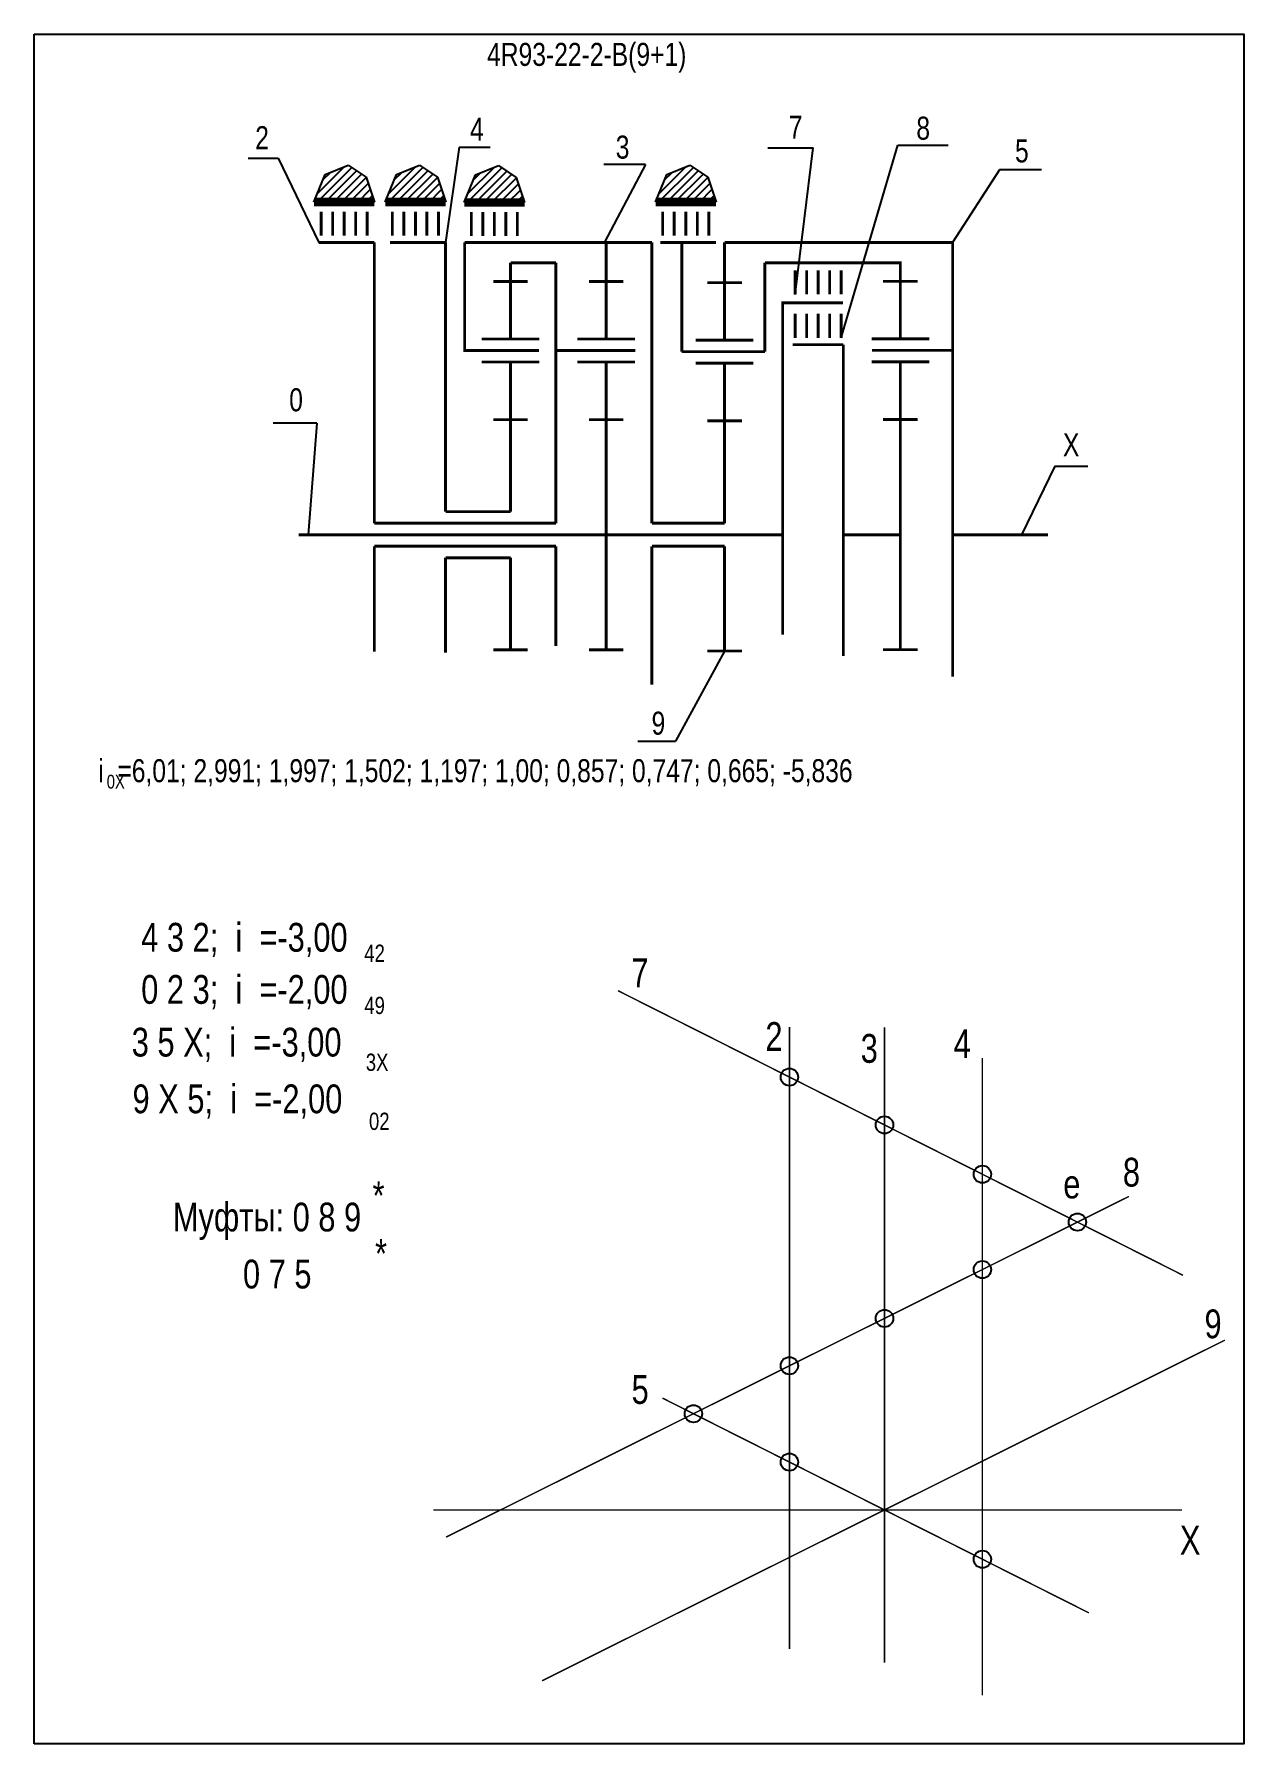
# Model space of a CAD drawing. Extents: x -352 to -142, y 153 to 450.
import ezdxf

# ---------------------------------------------------------------- set-up
doc = ezdxf.new("R2010")
doc.units = 0
doc.header["$LTSCALE"] = 15
doc.layers.get('DEFPOINTS').update_dxf_attribs({"linetype": 'CONTINUOUS'})
doc.layers.add('DIM', color=92, linetype='CONTINUOUS')
doc.layers.add('MAIN', color=5, linetype='CONTINUOUS')
doc.styles.add('AMK', font='amk.shx', dxfattribs={"width": 0.8})

msp = doc.modelspace()

# ---------------------------------------------------------------- hatches: boundary and pattern name
at = {"layer": 'DIM'}
h = msp.add_hatch(dxfattribs=at)
h.set_pattern_fill('_USER', color=0, angle=45, style=0, pattern_type=0)
h.set_pattern_definition([(45, (-51.6161, -4.9971), (-0.7071068, 0.7071068), [])])
h.paths.add_polyline_path([(-301.91, 425.52), (-303.86, 420.7), (-293.36, 420.7), (-294.81, 425.02), (-297.92, 427.14)])
h = msp.add_hatch(dxfattribs=at)
h.set_pattern_fill('_USER', color=0, angle=45, style=0, pattern_type=0)
h.set_pattern_definition([(45, (-39.241, -4.9971), (-0.7071068, 0.7071068), [])])
h.paths.add_polyline_path([(-289.54, 425.52), (-291.48, 420.7), (-280.98, 420.7), (-282.43, 425.02), (-285.55, 427.14)])
h = msp.add_hatch(dxfattribs=at)
h.set_pattern_fill('_USER', color=0, angle=45, style=0, pattern_type=0)
h.set_pattern_definition([(45, (-25.5428, -5.0666), (-0.7071068, 0.7071068), [])])
h.paths.add_polyline_path([(-275.84, 425.45), (-277.78, 420.63), (-267.29, 420.63), (-268.74, 424.95), (-271.85, 427.07)])
h = msp.add_hatch(dxfattribs=at)
h.set_pattern_fill('_USER', color=0, angle=45, style=0, pattern_type=0)
h.set_pattern_definition([(45, (7.6945, -4.9971), (-0.7071068, 0.7071068), [])])
h.paths.add_polyline_path([(-242.6, 425.52), (-244.55, 420.7), (-234.05, 420.7), (-235.5, 425.02), (-238.61, 427.14)])

# ---------------------------------------------------------------- linework, layer by layer
at = {"layer": 'DEFPOINTS', "const_width": 0.25}
for points in [[(-152.99, 234.26), (-251.08, 283.7)], [(-221.31, 169.35), (-221.31, 277.39)], [(-204.81, 166.99), (-204.81, 277.35)], [(-187.81, 161.3), (-187.81, 271.99)], [(-280.93, 188.77), (-162.39, 247.95)], [(-169.32, 175.61), (-243.37, 212.93)], [(-283.13, 193.5), (-153.13, 193.5)]]:
    msp.add_lwpolyline(points, dxfattribs=at)
at = {"layer": 'DEFPOINTS', "color": 1, "const_width": 0.25}
msp.add_lwpolyline([(-264.26, 163.82), (-145.72, 222.99)], dxfattribs=at)
at = {"layer": 'DEFPOINTS'}
for centre in [(-221.31, 268.69), (-204.81, 260.38), (-187.81, 251.81), (-171.31, 243.5), (-187.81, 235.26), (-204.81, 226.77), (-221.31, 218.54), (-237.98, 210.21), (-221.31, 201.81), (-187.81, 184.93)]:
    msp.add_circle(centre, 1.51, dxfattribs=at)
at = {"layer": 'DIM', "color": 0}
for p, q in [((-315.27, 428.35), (-310.08, 428.35)), ((-310.08, 428.35), (-303.02, 413.69)), ((-278.63, 430.25), (-281.02, 413.69)), ((-278.63, 430.25), (-273.29, 430.25)), ((-225.05, 430.12), (-217.22, 430.12)), ((-220.32, 404.67), (-217.22, 430.12)), ((-212.32, 397.11), (-202.47, 430.58)), ((-202.47, 430.58), (-193.77, 430.58)), ((-303.86, 420.7), (-301.91, 425.52)), ((-301.91, 425.52), (-297.92, 427.14)), ((-297.92, 427.14), (-294.81, 425.02)), ((-294.81, 425.02), (-293.36, 420.7)), ((-291.48, 420.7), (-289.54, 425.52)), ((-289.54, 425.52), (-285.55, 427.14)), ((-285.55, 427.14), (-282.43, 425.02)), ((-282.43, 425.02), (-280.98, 420.7)), ((-277.78, 420.63), (-275.84, 425.45)), ((-275.84, 425.45), (-271.85, 427.07)), ((-271.85, 427.07), (-268.74, 424.95)), ((-268.74, 424.95), (-267.29, 420.63)), ((-246.28, 427.21), (-253.54, 427.21)), ((-246.28, 427.21), (-253.41, 413.71)), ((-244.55, 420.7), (-242.6, 425.52)), ((-242.6, 425.52), (-238.61, 427.14)), ((-238.61, 427.14), (-235.5, 425.02)), ((-235.5, 425.02), (-234.05, 420.7)), ((-184.84, 426.32), (-192.98, 413.69)), ((-177.58, 426.32), (-184.84, 426.32)), ((-293.39, 413.69), (-303.02, 413.69)), ((-281.02, 413.69), (-290.65, 413.69)), ((-234.08, 413.69), (-243.71, 413.69)), ((-303.34, 382.28), (-310.94, 382.28)), ((-303.34, 382.28), (-304.84, 362.91)), ((-175.21, 374.81), (-181.01, 362.91)), ((-175.21, 374.81), (-169.49, 374.81)), ((-232.57, 358.91), (-232.57, 358.91)), ((-232.57, 342.71), (-241.09, 327.05)), ((-247.66, 327.05), (-241.09, 327.05))]:
    msp.add_line(p, q, dxfattribs=at)
at = {"layer": 'DIM', "color": 0, "const_width": 0.5}
for points in [[(-293.39, 413.69), (-303.02, 413.69)], [(-293.39, 413.69), (-293.39, 364.91)], [(-281.02, 413.69), (-290.65, 413.69)], [(-281.02, 366.91), (-281.02, 413.69)], [(-274.54, 394.91), (-277.7, 394.91), (-277.7, 413.69)], [(-245.2, 413.69), (-277.7, 413.69)], [(-245.2, 413.69), (-245.2, 364.91)], [(-234.08, 413.69), (-243.71, 413.69)], [(-240, 394.71), (-240, 413.69)], [(-232.57, 413.69), (-192.98, 413.69)], [(-192.98, 413.69), (-192.98, 338.28)], [(-269.74, 410.15), (-261.87, 410.15)], [(-261.87, 410.15), (-261.87, 364.91)], [(-225.58, 410.15), (-202.05, 410.15)], [(-225.58, 410.15), (-225.58, 394.71)], [(-212.01, 403.19), (-222.49, 403.19), (-222.49, 345.54)], [(-211.96, 395.94), (-220.78, 395.94)], [(-211.96, 395.94), (-211.96, 341.82)], [(-306.52, 362.91), (-222.49, 362.91)], [(-293.39, 364.91), (-261.87, 364.91)], [(-245.2, 364.91), (-232.57, 364.91)], [(-211.96, 362.91), (-202.05, 362.91)], [(-192.98, 362.91), (-176.43, 362.91)], [(-293.39, 360.91), (-261.87, 360.91)], [(-293.39, 360.91), (-293.39, 342.57)], [(-261.87, 360.91), (-261.87, 343.56)], [(-245.2, 360.91), (-232.57, 360.91)], [(-245.2, 360.91), (-245.2, 336.87)], [(-281.02, 358.91), (-281.02, 342.42)]]:
    msp.add_lwpolyline(points, dxfattribs=at)
at = {"layer": 'DIM', "color": 0}
for points in [[(-281.02, 366.91, 0.5, 0.5, 0), (-269.74, 366.91, 0.5, 0.5, 0)], [(-281.02, 358.91, 0.5, 0.5, 0), (-269.74, 358.91, 0.5, 0.5, 0)]]:
    msp.add_lwpolyline(points, format="xyseb", dxfattribs=at)
at = {"layer": 'MAIN'}
for points in [[(-352.43, 152.87), (-352.43, 449.87)], [(-352.43, 449.87), (-142.43, 449.87), (-142.43, 152.87), (-352.43, 152.87)]]:
    msp.add_lwpolyline(points, dxfattribs=at)
at = {"layer": 'MAIN', "color": 0}
for points, const_width in [([(-303.86, 420.7), (-293.36, 420.7)], 1.5), ([(-294.62, 419.05), (-294.62, 414.85)], 0.5), ([(-291.48, 420.7), (-280.98, 420.7)], 1.5), ([(-282.25, 419.05), (-282.25, 414.85)], 0.5), ([(-277.78, 420.63), (-267.29, 420.63)], 1.5), ([(-268.55, 418.98), (-268.55, 414.78)], 0.5), ([(-244.55, 420.7), (-234.05, 420.7)], 1.5), ([(-235.31, 419.05), (-235.31, 414.85)], 0.5), ([(-253.13, 406.91), (-253.13, 413.69)], 0.5), ([(-232.57, 406.71), (-232.57, 413.69)], 0.5), ([(-269.74, 406.91), (-269.74, 410.15)], 0.5), ([(-202.05, 396.94), (-202.05, 410.39)], 0.5), ([(-269.74, 406.91), (-272.74, 406.91)], 0.5), ([(-269.74, 396.91), (-269.74, 406.91)], 0.5), ([(-269.74, 406.91), (-266.74, 406.91)], 0.5), ([(-253.13, 406.91), (-256.13, 406.91)], 0.5), ([(-253.13, 396.91), (-253.13, 406.91)], 0.5), ([(-253.13, 406.91), (-250.13, 406.91)], 0.5), ([(-232.57, 406.71), (-235.57, 406.71)], 0.5), ([(-232.57, 396.71), (-232.57, 406.71)], 0.5), ([(-232.57, 406.71), (-229.57, 406.71)], 0.5), ([(-212.32, 408.87), (-212.32, 404.67)], 0.5), ([(-202.05, 406.94), (-205.05, 406.94)], 0.5), ([(-202.05, 406.94), (-199.05, 406.94)], 0.5), ([(-212.32, 401.31), (-212.32, 397.11)], 0.5), ([(-264.8, 394.91), (-274.54, 394.91)], 0.5), ([(-248.07, 394.91), (-261.87, 394.91)], 0.5), ([(-192.98, 394.94), (-206.96, 394.94)], 0.5), ([(-269.74, 392.91), (-274.74, 392.91)], 0.5), ([(-269.74, 382.91), (-269.74, 392.91), (-264.74, 392.91)], 0.5), ([(-253.13, 392.91), (-258.13, 392.91)], 0.5), ([(-253.13, 382.91), (-253.13, 392.91), (-248.13, 392.91)], 0.5), ([(-225.58, 394.71), (-240, 394.71)], 0.5), ([(-232.57, 392.71), (-237.57, 392.71)], 0.5), ([(-232.57, 382.71), (-232.57, 392.71), (-227.57, 392.71)], 0.5), ([(-202.05, 392.94), (-207.05, 392.94)], 0.5), ([(-202.05, 382.94), (-202.05, 392.94), (-197.05, 392.94)], 0.5), ([(-269.74, 382.91), (-272.74, 382.91)], 0.5), ([(-269.74, 366.91), (-269.74, 382.91)], 0.5), ([(-269.74, 382.91), (-266.74, 382.91)], 0.5), ([(-253.13, 382.91), (-256.13, 382.91)], 0.5), ([(-253.13, 362.91), (-253.13, 382.91)], 0.5), ([(-253.13, 382.91), (-250.13, 382.91)], 0.5), ([(-202.05, 382.94), (-205.05, 382.94)], 0.5), ([(-202.05, 362.91), (-202.05, 382.94)], 0.5), ([(-202.05, 382.94), (-199.05, 382.94)], 0.5), ([(-232.57, 382.71), (-235.57, 382.71)], 0.5), ([(-232.57, 364.91), (-232.57, 382.71)], 0.5), ([(-232.57, 382.71), (-229.57, 382.71)], 0.5), ([(-253.13, 362.91), (-253.13, 342.91)], 0.5), ([(-202.05, 362.91), (-202.05, 342.94)], 0.5), ([(-232.57, 360.91), (-232.57, 342.71)], 0.5), ([(-269.74, 358.91), (-269.74, 342.91)], 0.5), ([(-269.74, 342.91), (-272.74, 342.91)], 0.5), ([(-269.74, 342.91), (-266.74, 342.91)], 0.5), ([(-253.13, 342.91), (-256.13, 342.91)], 0.5), ([(-253.13, 342.91), (-250.13, 342.91)], 0.5), ([(-232.57, 342.71), (-235.57, 342.71)], 0.5), ([(-232.57, 342.71), (-229.57, 342.71)], 0.5), ([(-202.05, 342.94), (-205.05, 342.94)], 0.5), ([(-202.05, 342.94), (-199.05, 342.94)], 0.5)]:
    msp.add_lwpolyline(points, dxfattribs=dict(at, const_width=const_width))
for points in [[(-302.62, 419.05, 0.5, 0.5, 0), (-302.62, 414.85, 0.5, 0.5, 0)], [(-300.62, 419.05, 0.5, 0.5, 0), (-300.62, 414.85, 0.5, 0.5, 0)], [(-298.62, 419.05, 0.5, 0.5, 0), (-298.62, 414.85, 0.5, 0.5, 0)], [(-296.62, 419.05, 0.5, 0.5, 0), (-296.62, 414.85, 0.5, 0.5, 0)], [(-290.25, 419.05, 0.5, 0.5, 0), (-290.25, 414.85, 0.5, 0.5, 0)], [(-288.25, 419.05, 0.5, 0.5, 0), (-288.25, 414.85, 0.5, 0.5, 0)], [(-286.25, 419.05, 0.5, 0.5, 0), (-286.25, 414.85, 0.5, 0.5, 0)], [(-284.25, 419.05, 0.5, 0.5, 0), (-284.25, 414.85, 0.5, 0.5, 0)], [(-276.55, 418.98, 0.5, 0.5, 0), (-276.55, 414.78, 0.5, 0.5, 0)], [(-274.55, 418.98, 0.5, 0.5, 0), (-274.55, 414.78, 0.5, 0.5, 0)], [(-272.55, 418.98, 0.5, 0.5, 0), (-272.55, 414.78, 0.5, 0.5, 0)], [(-270.55, 418.98, 0.5, 0.5, 0), (-270.55, 414.78, 0.5, 0.5, 0)], [(-243.33, 419.05, 0.5, 0.5, 0), (-243.33, 414.85, 0.5, 0.5, 0)], [(-241.31, 419.05, 0.5, 0.5, 0), (-241.31, 414.85, 0.5, 0.5, 0)], [(-239.31, 419.05, 0.5, 0.5, 0), (-239.31, 414.85, 0.5, 0.5, 0)], [(-237.31, 419.05, 0.5, 0.5, 0), (-237.31, 414.85, 0.5, 0.5, 0)], [(-220.32, 408.87, 0.5, 0.5, 0), (-220.32, 404.67, 0.5, 0.5, 0)], [(-218.32, 408.87, 0.5, 0.5, 0), (-218.32, 404.67, 0.5, 0.5, 0)], [(-216.32, 408.87, 0.5, 0.5, 0), (-216.32, 404.67, 0.5, 0.5, 0)], [(-214.32, 408.87, 0.5, 0.5, 0), (-214.32, 404.67, 0.5, 0.5, 0)], [(-220.32, 401.31, 0.5, 0.5, 0), (-220.32, 397.11, 0.5, 0.5, 0)], [(-218.32, 401.31, 0.5, 0.5, 0), (-218.32, 397.11, 0.5, 0.5, 0)], [(-216.32, 401.31, 0.5, 0.5, 0), (-216.32, 397.11, 0.5, 0.5, 0)], [(-214.32, 401.31, 0.5, 0.5, 0), (-214.32, 397.11, 0.5, 0.5, 0)], [(-264.74, 396.91, 0.5, 0.5, 0), (-274.74, 396.91, 0.5, 0.5, 0)], [(-248.13, 396.91, 0.5, 0.5, 0), (-258.13, 396.91, 0.5, 0.5, 0)], [(-227.57, 396.71, 0.5, 0.5, 0), (-237.57, 396.71, 0.5, 0.5, 0)], [(-197.05, 396.94, 0.5, 0.5, 0), (-207.05, 396.94, 0.5, 0.5, 0)]]:
    msp.add_lwpolyline(points, format="xyseb", dxfattribs=at)

# ---------------------------------------------------------------- texts
at = {"layer": 'DIM', "color": 0, "style": 'AMK', "width": 0.8}
for s, height, p in [('4R93-22-2-B(9+1)', 4, (-273.81, 444.36)), ('2', 4, (-314.06, 429.89)), ('4', 4, (-276.76, 431.36)), ('7', 4, (-221.43, 431.7)), ('8', 4, (-199.28, 431.54)), ('3', 4, (-251.47, 428.25)), ('5', 4, (-182.15, 427.6)), ('0', 4, (-308.16, 384.35)), ('X', 4, (-173.83, 376.54)), ('9', 4, (-245.25, 328.18)), ('i  =6,01; 2,991; 1,997; 1,502; 1,197; 1,00; 0,857; 0,747; 0,665; -5,836', 4, (-341.32, 319.92)), ('0X', 2.4, (-339.84, 318.81)), ('    4 3 2;  i  =-3,00', 5, (-339.8, 290.48)), ('42', 3, (-295.12, 288.71)), ('7', 5, (-248.76, 284.31)), ('    0 2 3;  i  =-2,00', 5, (-339.8, 281.42)), ('49', 3, (-295.12, 279.64)), ('     3 5 X;  i  =-3,00', 5, (-342.93, 272.26)), ('2', 5, (-225.49, 273.24)), ('3', 5, (-208.94, 271.17)), ('4', 5, (-192.8, 272)), ('3X', 3, (-294.86, 269.77)), ('     9 X 5;  i  =-2,00', 5, (-342.79, 262.41)), ('02', 3, (-294.31, 259.51)), ('8', 5, (-163.42, 249.67)), ('*', 5, (-293.69, 245.61)), ('e', 5, (-173.77, 247.61)), ('Муфты: 0 8 9', 5, (-328.36, 241.88)), ('*', 5, (-293.26, 235.54)), ('       0 7 5', 5, (-326.59, 231.97)), ('9', 5, (-149.25, 223.32)), ('5', 5, (-248.72, 211.92)), ('X', 5, (-153.53, 185.74))]:
    msp.add_text(s, height=height, dxfattribs=at).set_placement(p)

doc.saveas('drawing.dxf')
